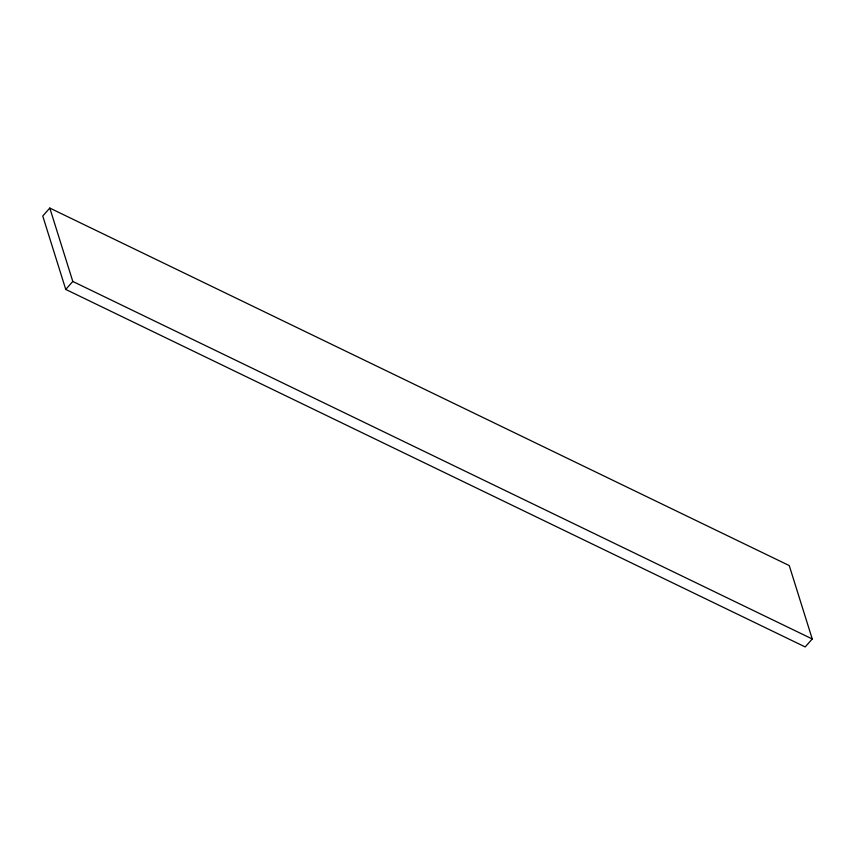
<?xml version="1.0" encoding="UTF-8"?>
<svg xmlns="http://www.w3.org/2000/svg" width="855" height="855" viewBox="0 0 855 855"><rect width="100%" height="100%" fill="white"/><g stroke="black" fill="none" stroke-linecap="round" stroke-linejoin="round"><path stroke-width="1.28" d="M49.804 208.064L42.75 216.026L65.75 289.428L805.196 646.936L812.25 638.974L789.251 565.572L49.804 208.064L72.803 281.455L812.25 638.974M65.75 289.428L72.803 281.455"/></g></svg>
